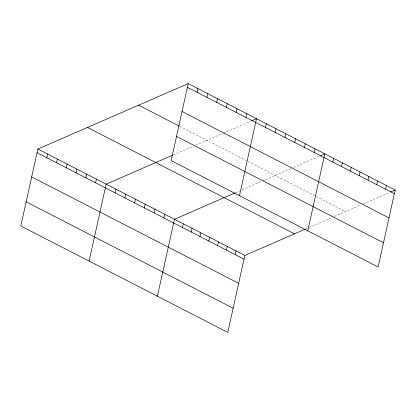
<?xml version="1.0" encoding="UTF-8"?>
<svg xmlns="http://www.w3.org/2000/svg" width="416" height="416" viewBox="0 0 416 416"><rect width="100%" height="100%" fill="white"/><g stroke="black" fill="none" stroke-linecap="round" stroke-linejoin="round"><path stroke-width="0.31" stroke-dasharray="2.08 1.56" d="M173.202 154.97L193.424 146.172M195.671 145.194L222.856 133.364M223.444 133.11L250.619 121.285M235.321 192.774L239.819 190.819M242.065 189.842L261.726 181.282M262.288 181.038L291.158 168.475M293.519 167.45L319.509 156.14M306.259 228.706L307.382 228.218M309.067 227.484L332.098 217.459M334.344 216.481L360.942 204.911M363.303 203.882L389.886 192.317M179.93 126.438L247.66 161.252M248.232 161.548L345.582 211.593"/><path stroke-width="0.62" d="M188.219 83.6L171.158 160.571L378.139 266.973L395.2 190.003L188.219 83.6L37.861 149.027L20.8 225.997L227.781 332.4L244.842 255.429L305.136 229.195M46.795 157.768L47.622 154.045M56.555 162.781L57.377 159.063M66.31 167.799L67.137 164.076M76.071 172.812L76.892 169.094M85.826 177.83L86.653 174.106M95.586 182.848L96.408 179.124M89.102 261.108L106.168 184.142L172.64 155.215M115.097 192.878L115.924 189.155M124.857 197.896L125.684 194.173M134.612 202.909L135.439 199.186M144.373 207.927L145.2 204.204M154.128 212.94L154.955 209.222M163.888 217.958L164.71 214.235M197.153 92.342L197.98 88.618M157.404 296.223L174.47 219.253L234.759 193.019M206.913 97.354L207.735 93.636M182.442 227.495L183.269 223.777M216.668 102.372L217.495 98.649M191.24 232.019L192.062 228.296M226.424 107.39L227.25 103.667M200.034 236.538L200.86 232.82M236.184 112.403L237.011 108.68M208.832 241.062L209.659 237.338M245.939 117.421L246.766 113.698M217.63 245.586L218.452 241.862M226.424 250.104L227.25 246.386M239.46 195.681L256.526 118.716L251.8 120.77M235.222 254.628L236.044 250.905M265.455 127.452L266.282 123.729M275.215 132.47L276.037 128.747M284.97 137.483L285.797 133.765M294.731 142.501L295.552 138.778M304.486 147.514L305.313 143.796M314.246 152.532L315.068 148.808M307.762 230.797L324.828 153.826L320.102 155.88M332.8 162.068L333.622 158.35M341.593 166.592L342.42 162.869M350.392 171.116L351.218 167.393M359.19 175.635L360.012 171.912M367.983 180.159L368.81 176.436M376.782 184.678L377.608 180.96M385.58 189.202L386.402 185.479M390.473 192.057L395.2 190.003M187.398 87.324L394.373 193.726M182.036 111.493L389.017 217.896M138.601 105.191L179.353 126.142M176.514 136.401L383.495 242.798M87.48 127.436L294.46 233.839M37.861 149.027L244.842 255.429M37.04 152.75L244.015 259.152M31.678 176.92L238.659 283.322M26.161 201.828L233.137 308.225"/></g></svg>
